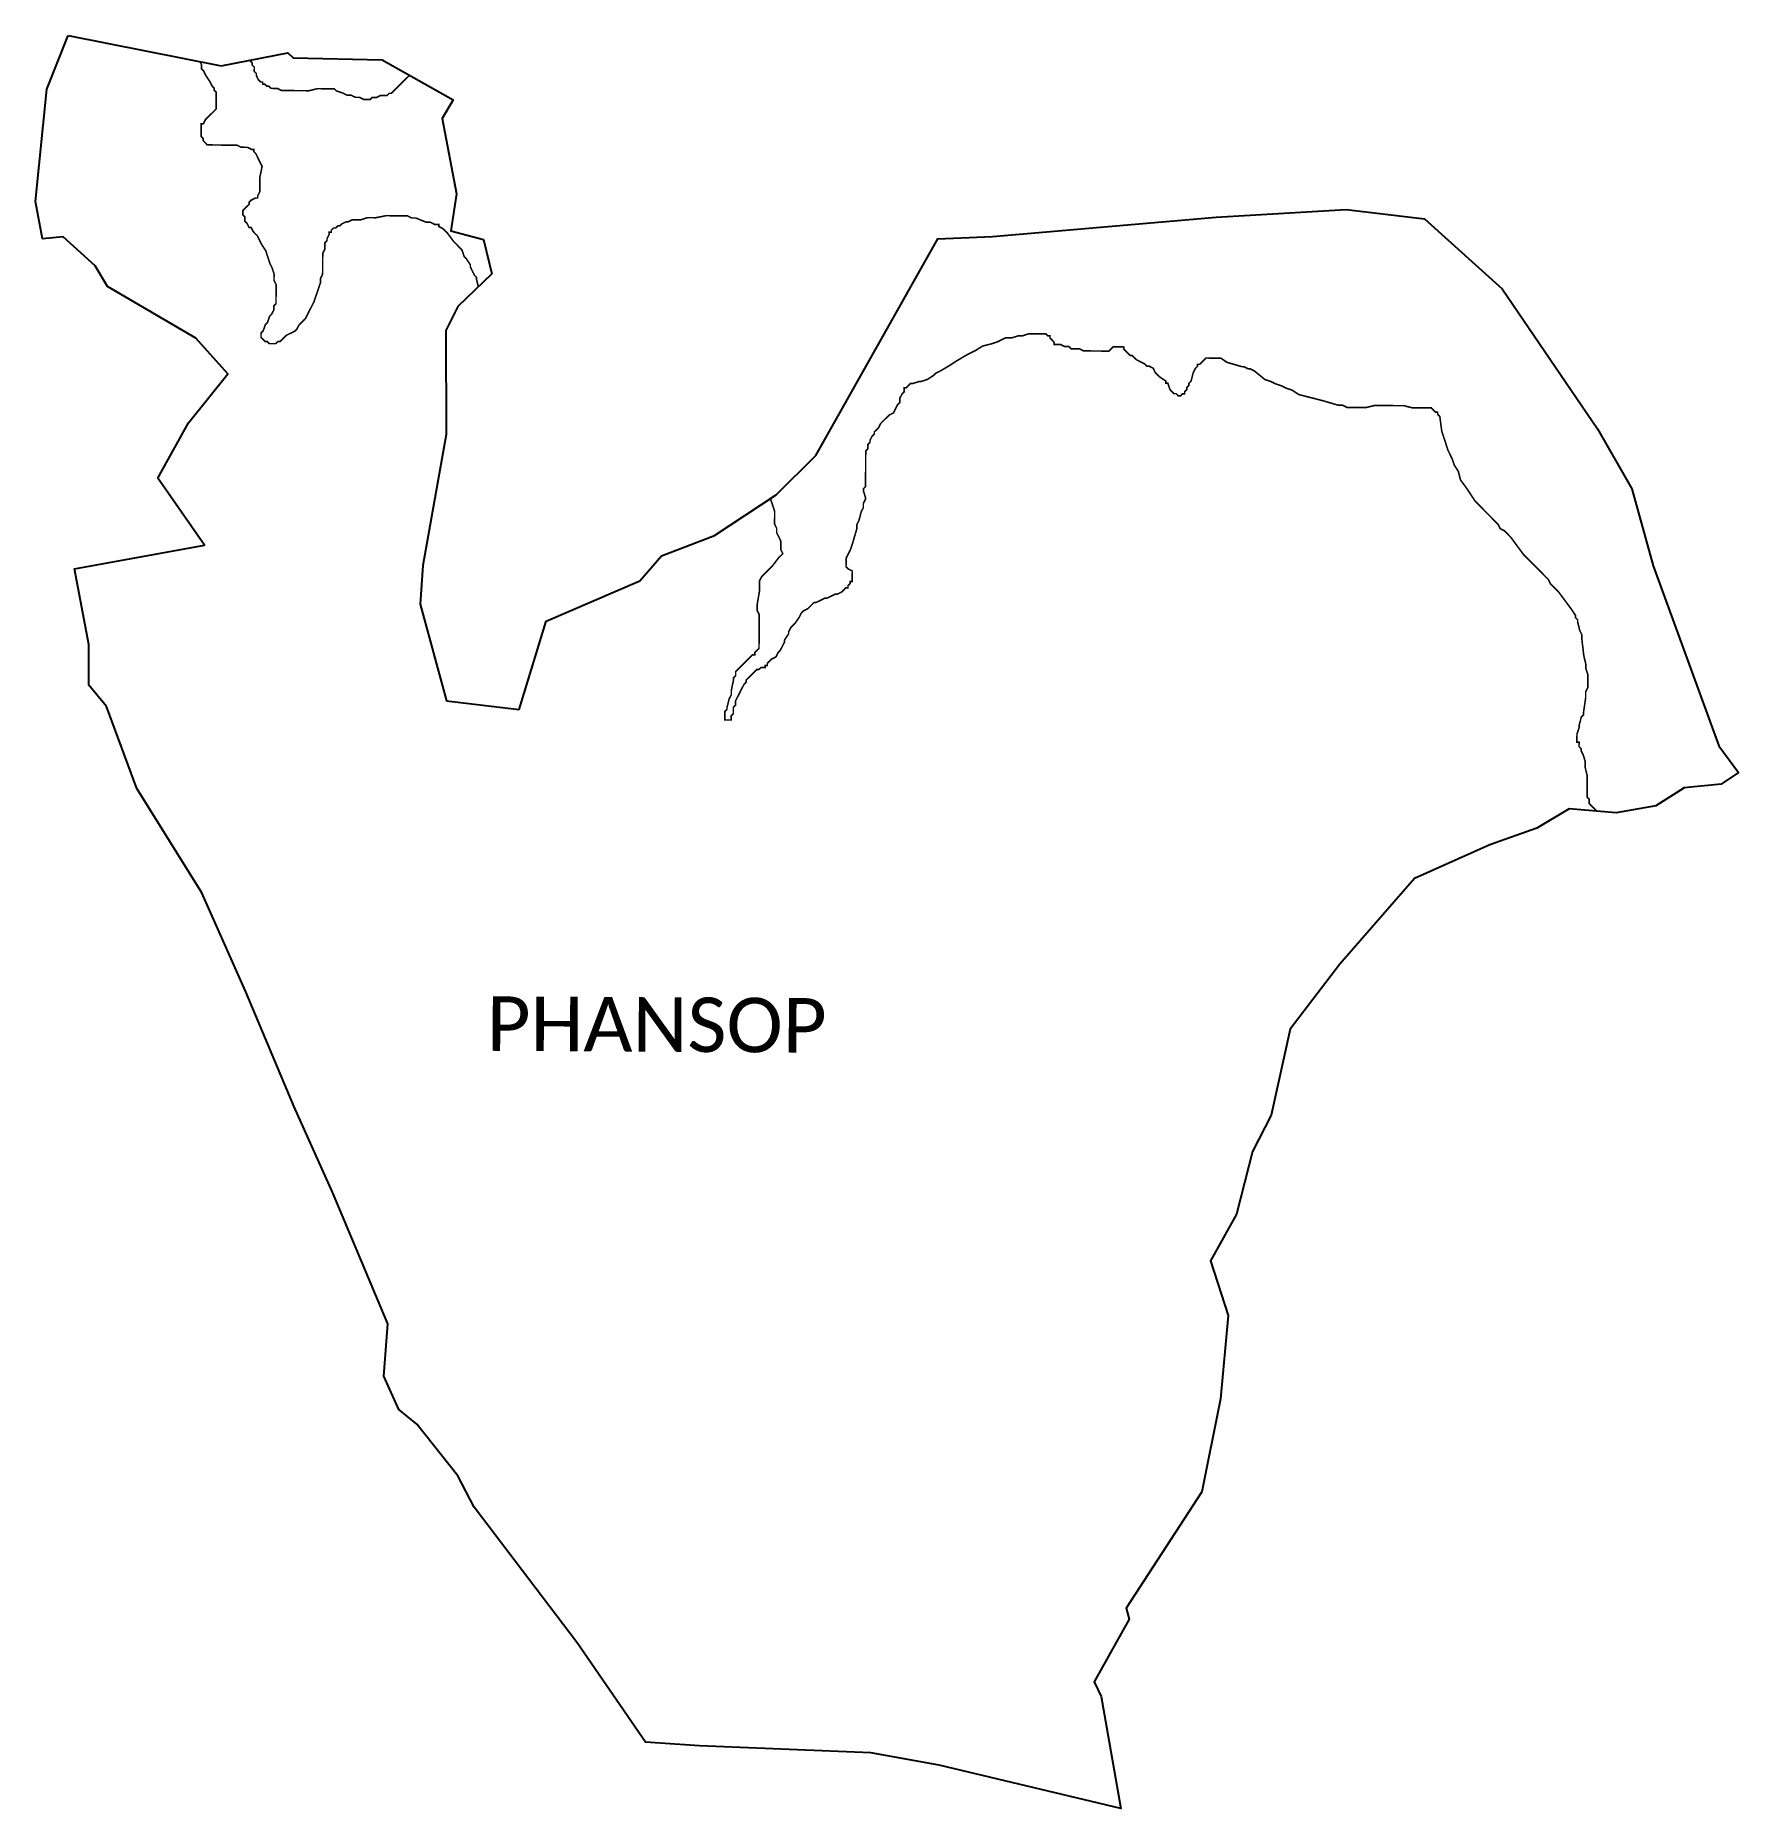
# Model space of a CAD drawing. Header units: metres. Extents: x 318782 to 322033, y 1873005 to 1876390.
import ezdxf

# ---------------------------------------------------------------- set-up
doc = ezdxf.new("R2010")
doc.units = ezdxf.units.M
doc.layers.add('ddddd', color=7, linetype='Continuous')
doc.layers.add('HAZARDS LINE', color=1, linetype='Continuous')
doc.styles.get("Standard").update_dxf_attribs({"font": 'simplex.shx'})

msp = doc.modelspace()

# ---------------------------------------------------------------- linework, layer by layer
at = {"color": 3, "true_color": 0x00ff00, "flags": 128}
msp.add_lwpolyline([(319566.4, 1875119.7), (319705.2, 1875103.2)], dxfattribs=at)
at = {"layer": 'ddddd', "color": 3, "true_color": 0x00ff00}
for points in [[(319705.2, 1875103.2, 0), (319757.1, 1875271.4, 0), (319935.9, 1875348.4, 0), (319977, 1875396.1, 0), (320078, 1875435, 0), (320195.9, 1875512.9, 0), (320271.3, 1875588, 0), (320504.5, 1876001.3, 0), (320608.9, 1876005.6, 0), (321035.3, 1876042.5, 0), (321283.9, 1876057.5, 0), (321433.4, 1876039.5, 0), (321581.2, 1875906, 0), (321763.1, 1875638.5, 0), (321828.8, 1875524.1, 0), (321869.6, 1875377.4, 0), (321994.7, 1875033.9, 0), (322032.6, 1874983.1, 0), (321999.4, 1874960.6, 0), (321928.9, 1874953.7, 0), (321874.5, 1874919.4, 0), (321799.2, 1874905.8, 0), (321709.4, 1874913.6, 0), (321647.6, 1874876.7, 0), (321558.2, 1874844.6, 0), (321414.4, 1874780.4, 0), (321271.4, 1874616.7, 0), (321177, 1874493.1, 0), (321140.4, 1874328.6, 0), (321105.2, 1874259.7, 0), (321074.6, 1874140, 0), (321024.7, 1874050.8, 0), (321058.3, 1873946.7, 0), (321044, 1873787.3, 0), (321008.2, 1873609.8, 0), (320864, 1873387.9, 0), (320869.8, 1873366.6, 0), (320802.6, 1873247.2, 0), (320816.3, 1873219.2, 0), (320853.8, 1873005.4, 0), (320507.2, 1873088, 0), (320376.3, 1873111.7, 0), (320049.5, 1873125.2, 0), (319946.4, 1873132.2, 0), (319815.8, 1873321.8, 0), (319619.2, 1873580.8, 0), (319588.1, 1873640.1, 0), (319510.2, 1873739.1, 0), (319475.5, 1873767.2, 0), (319447, 1873830.9, 0), (319454.4, 1873930.2, 0), (319349.2, 1874181.6, 0), (319275.6, 1874345, 0), (319183.7, 1874563.9, 0), (319099.9, 1874753.4, 0), (318975.3, 1874952.3, 0), (318917.6, 1875109.1, 0), (318884.1, 1875149.3, 0), (318883.9, 1875227.4, 0), (318856.9, 1875371.7, 0), (319105, 1875416.7, 0), (319015.7, 1875544.3, 0), (319074, 1875650.2, 0), (319149.4, 1875743.7, 0), (319088.4, 1875812.1, 0), (318919.6, 1875910.5, 0), (318896.1, 1875950.1, 0), (318834.7, 1876005.4, 0), (318795.3, 1876001.5, 0), (318782.1, 1876072.7, 0), (318803.8, 1876286.8, 0), (318844.4, 1876389.6, 0), (318844.4, 1876389.6, 0)], [(318844.4, 1876389.6, 0), (319136.5, 1876331.8, 0), (319263.7, 1876356.3, 0), (319273.9, 1876346.7, 0), (319443.8, 1876343.3, 0), (319579.6, 1876266.4, 0), (319558.3, 1876231, 0), (319585.9, 1876087.2, 0), (319574.8, 1876016.4, 0), (319637.4, 1876000.3, 0), (319652.9, 1875934.5, 0), (319588.5, 1875872.4, 0), (319565.4, 1875826.6, 0), (319565.8, 1875627.9, 0), (319521.6, 1875378.1, 0), (319516.1, 1875304.4, 0), (319566.4, 1875119.7, 0)]]:
    msp.add_polyline3d(points, dxfattribs=at)
at = {"layer": 'HAZARDS LINE', "lineweight": 18, "const_width": 3.02}
for points in [[(319096.1, 1876339.8), (319099.1, 1876333.7), (319099.1, 1876329.7), (319099.1, 1876325.7), (319103.1, 1876321.6), (319107.1, 1876313.5), (319115, 1876301.4), (319119, 1876293.3), (319123, 1876289.3), (319123, 1876285.2), (319127, 1876281.2), (319126.9, 1876269.1), (319126.9, 1876265.1), (319126.9, 1876261.1), (319126.8, 1876257), (319126.8, 1876253), (319126.8, 1876249), (319122.7, 1876245), (319118.7, 1876241), (319110.6, 1876233), (319106.5, 1876229), (319102.4, 1876220.9), (319098.4, 1876221), (319098.4, 1876216.9), (319098.4, 1876212.9), (319098.3, 1876208.9), (319098.3, 1876200.8), (319098.3, 1876196.8), (319102.3, 1876192.8), (319102.2, 1876188.7), (319106.2, 1876184.7), (319110.2, 1876180.6), (319114.3, 1876180.6), (319118.3, 1876180.6), (319126.3, 1876180.5), (319138.4, 1876180.4), (319150.5, 1876180.4), (319158.6, 1876180.3), (319166.6, 1876180.3), (319174.6, 1876176.2), (319182.7, 1876176.1), (319186.7, 1876176.1), (319194.7, 1876172), (319198.8, 1876172), (319198.7, 1876168), (319202.7, 1876163.9), (319206.7, 1876155.8), (319214.7, 1876139.7), (319210.5, 1876119.6), (319210.3, 1876091.4), (319206.3, 1876083.4), (319206.2, 1876079.3), (319202.2, 1876079.4), (319194.1, 1876075.4), (319190.1, 1876071.4), (319190.1, 1876067.4), (319186, 1876063.4), (319181.9, 1876059.4), (319177.9, 1876055.4), (319177.9, 1876051.3), (319177.8, 1876047.3), (319181.8, 1876043.3), (319181.8, 1876039.2), (319181.8, 1876035.2), (319185.8, 1876031.1), (319189.8, 1876023.1), (319193.8, 1876023), (319197.8, 1876015), (319205.8, 1876006.9), (319209.7, 1875998.8), (319213.7, 1875990.7), (319221.7, 1875978.6), (319225.6, 1875966.5), (319229.6, 1875954.4), (319233.6, 1875946.3), (319237.5, 1875934.2), (319237.4, 1875922.1), (319241.4, 1875914), (319241.3, 1875901.9), (319241.3, 1875893.9), (319241.2, 1875885.8), (319241.2, 1875877.8), (319237.1, 1875873.8), (319237.1, 1875865.7), (319233, 1875857.7), (319229, 1875853.7), (319224.9, 1875841.6), (319220.8, 1875837.6), (319216.7, 1875825.6), (319212.7, 1875821.6), (319212.6, 1875817.5), (319212.6, 1875813.5), (319216.6, 1875809.5), (319220.6, 1875805.4), (319224.6, 1875805.4), (319228.6, 1875801.3), (319232.7, 1875801.3), (319236.7, 1875801.3), (319240.7, 1875801.3), (319244.8, 1875805.3), (319248.8, 1875805.2), (319252.8, 1875809.2), (319260.9, 1875817.2), (319269, 1875821.2), (319277.1, 1875825.2), (319281.1, 1875829.2), (319285.2, 1875837.2), (319289.3, 1875841.2), (319297.4, 1875849.2), (319301.5, 1875857.3), (319305.5, 1875865.3), (319309.6, 1875873.3), (319313.7, 1875881.3), (319317.8, 1875893.4), (319321.9, 1875905.4), (319326, 1875917.5), (319326, 1875925.6), (319330.1, 1875933.6), (319330.2, 1875937.6), (319330.2, 1875945.7), (319330.3, 1875961.8), (319330.3, 1875965.8), (319330.4, 1875969.8), (319330.4, 1875973.9), (319334.5, 1875981.9), (319334.5, 1875989.9), (319334.5, 1875994), (319338.6, 1875998), (319338.6, 1876002), (319342.7, 1876010), (319342.7, 1876014), (319346.7, 1876014), (319346.8, 1876018), (319350.8, 1876022), (319354.8, 1876022), (319358.9, 1876026), (319362.9, 1876026), (319367, 1876030), (319375.1, 1876034), (319379.1, 1876033.9), (319387.2, 1876037.9), (319395.2, 1876037.9), (319403.3, 1876037.8), (319415.4, 1876041.8), (319431.5, 1876041.7), (319451.6, 1876045.6), (319471.8, 1876045.4), (319475.8, 1876045.4), (319483.8, 1876045.4), (319487.9, 1876045.3), (319491.9, 1876045.3), (319499.9, 1876041.2), (319508, 1876041.2), (319528, 1876033), (319536.1, 1876033), (319544.1, 1876028.9), (319548.2, 1876028.8), (319552.2, 1876028.8), (319552.2, 1876024.8), (319560.2, 1876020.7), (319564.2, 1876016.7), (319568.2, 1876012.6), (319580.2, 1875996.4), (319588.2, 1875988.3), (319592.2, 1875984.3), (319596.2, 1875980.2), (319600.1, 1875968.1), (319604.1, 1875964.1), (319612.1, 1875951.9), (319612.1, 1875947.9), (319616, 1875939.8), (319620, 1875931.7), (319624, 1875927.7), (319624, 1875923.7), (319627.4, 1875909.8)], [(319496.2, 1876313.7), (319489.5, 1876307.1), (319485.5, 1876303.1), (319481.4, 1876299.1), (319477.4, 1876295.1), (319473.3, 1876291.1), (319469.3, 1876287.1), (319465.2, 1876283.1), (319461.2, 1876279.1), (319457.1, 1876279.1), (319453.1, 1876275.1), (319441, 1876275.2), (319432.9, 1876271.2), (319424.9, 1876271.2), (319420.8, 1876267.2), (319412.8, 1876267.3), (319408.7, 1876267.3), (319400.7, 1876271.4), (319396.7, 1876271.4), (319392.7, 1876271.5), (319384.6, 1876275.5), (319376.6, 1876275.6), (319368.6, 1876279.7), (319356.5, 1876283.8), (319352.5, 1876287.8), (319348.5, 1876287.8), (319344.5, 1876287.9), (319340.4, 1876287.9), (319336.4, 1876287.9), (319332.4, 1876287.9), (319320.3, 1876288), (319304.2, 1876284.1), (319300.1, 1876284.1), (319292.1, 1876284.2), (319288.1, 1876284.2), (319272, 1876284.3), (319259.9, 1876284.4), (319251.8, 1876284.4), (319243.8, 1876288.5), (319231.7, 1876288.6), (319227.7, 1876292.6), (319223.7, 1876292.7), (319219.7, 1876296.7), (319215.7, 1876296.7), (319215.7, 1876300.8), (319211.7, 1876300.8), (319207.7, 1876304.8), (319203.7, 1876312.9), (319203.7, 1876316.9), (319199.7, 1876321), (319199.8, 1876329.1), (319195.8, 1876333.1), (319195.8, 1876337.1), (319191.8, 1876341.2), (319191.1, 1876342.3)], [(320185, 1875505.7), (320185, 1875505.3), (320192.9, 1875481.1), (320192.9, 1875473.1), (320192.8, 1875457), (320196.7, 1875448.9), (320196.7, 1875440.8), (320200.7, 1875432.7), (320204.6, 1875424.7), (320204.6, 1875420.6), (320204.5, 1875408.6), (320208.5, 1875400.5), (320204.5, 1875396.5), (320200.4, 1875392.5), (320188.2, 1875376.5), (320180.1, 1875368.4), (320176.1, 1875364.4), (320172, 1875360.4), (320168, 1875356.4), (320163.9, 1875348.4), (320163.9, 1875344.4), (320163.8, 1875340.4), (320163.8, 1875328.3), (320159.6, 1875304.1), (320159.5, 1875296.1), (320159.5, 1875292.1), (320163.5, 1875284), (320163.4, 1875263.9), (320163.3, 1875259.8), (320163.3, 1875255.8), (320163.2, 1875243.7), (320163.2, 1875235.7), (320163.2, 1875231.6), (320163.1, 1875227.6), (320163.1, 1875223.6), (320163.1, 1875219.6), (320159, 1875215.6), (320155, 1875211.6), (320154.9, 1875207.5), (320150.9, 1875207.6), (320146.9, 1875203.6), (320138.8, 1875195.6), (320134.7, 1875191.5), (320126.6, 1875183.5), (320122.6, 1875179.5), (320118.5, 1875175.5), (320118.5, 1875171.5), (320118.5, 1875167.5), (320114.4, 1875163.5), (320114.4, 1875159.5), (320110.2, 1875139.4), (320110.2, 1875131.3), (320106.1, 1875123.3), (320102, 1875107.2), (320101.9, 1875103.2), (320097.9, 1875099.2), (320097.9, 1875095.1), (320097.8, 1875091.1), (320097.8, 1875087.1), (320097.8, 1875083.1), (320101.8, 1875083), (320105.8, 1875083), (320109.9, 1875083), (320109.9, 1875091), (320114, 1875095), (320114, 1875107.1), (320118.1, 1875111.1), (320118.2, 1875119.2), (320122.2, 1875127.2), (320126.3, 1875135.2), (320134.5, 1875151.3), (320138.5, 1875155.3), (320138.5, 1875159.3), (320142.6, 1875163.3), (320150.7, 1875171.3), (320158.8, 1875179.3), (320162.8, 1875179.3), (320166.9, 1875183.3), (320170.9, 1875183.3), (320174.9, 1875183.2), (320175, 1875187.3), (320179, 1875187.2), (320179, 1875191.3), (320187.1, 1875199.3), (320195.2, 1875203.2), (320199.3, 1875211.3), (320203.3, 1875215.3), (320207.4, 1875223.3), (320211.5, 1875231.3), (320211.5, 1875235.4), (320219.6, 1875247.4), (320219.6, 1875251.4), (320223.7, 1875259.4), (320231.8, 1875267.4), (320240, 1875279.5), (320244, 1875287.5), (320248.1, 1875291.5), (320256.2, 1875295.5), (320260.2, 1875299.5), (320264.3, 1875303.5), (320268.3, 1875307.5), (320272.3, 1875307.5), (320288.5, 1875315.4), (320292.5, 1875315.4), (320308.7, 1875323.3), (320312.7, 1875323.3), (320320.8, 1875327.3), (320324.8, 1875331.3), (320328.9, 1875335.3), (320332.9, 1875335.3), (320332.9, 1875339.3), (320337, 1875343.3), (320337, 1875347.3), (320341, 1875347.3), (320341.1, 1875351.3), (320341.1, 1875355.3), (320341.1, 1875359.4), (320341.1, 1875363.4), (320341.2, 1875367.4), (320333.1, 1875371.5), (320329.1, 1875375.6), (320329.2, 1875379.6), (320329.2, 1875383.6), (320329.2, 1875387.6), (320329.2, 1875391.7), (320337.4, 1875407.7), (320341.5, 1875419.8), (320349.7, 1875447.9), (320349.8, 1875456), (320353.9, 1875464), (320358, 1875480.1), (320362.1, 1875488.1), (320362.1, 1875496.2), (320366.2, 1875504.2), (320366.2, 1875508.2), (320362.3, 1875520.3), (320362.3, 1875524.3), (320366.3, 1875528.3), (320366.5, 1875544.5), (320366.5, 1875552.5), (320366.6, 1875560.6), (320366.7, 1875576.7), (320366.7, 1875584.7), (320366.7, 1875588.7), (320366.8, 1875596.8), (320370.8, 1875600.8), (320370.9, 1875608.9), (320374.9, 1875612.9), (320375, 1875616.9), (320379, 1875624.9), (320383.1, 1875628.9), (320383.1, 1875632.9), (320387.2, 1875636.9), (320391.2, 1875640.9), (320395.3, 1875649), (320411.5, 1875665), (320419.6, 1875669), (320423.7, 1875677), (320427.7, 1875685), (320431.8, 1875689), (320431.8, 1875697.1), (320435.9, 1875705.1), (320440, 1875709.1), (320440, 1875713.1), (320440, 1875717.1), (320444, 1875717.1), (320448.1, 1875721.1), (320452.1, 1875725.1), (320456.2, 1875725.1), (320468.3, 1875729), (320472.3, 1875729), (320484.4, 1875733), (320496.5, 1875740.9), (320500.6, 1875745), (320508.7, 1875748.9), (320528.9, 1875760.9), (320541, 1875768.9), (320561.2, 1875780.8), (320577.4, 1875788.8), (320589.5, 1875796.7), (320605.6, 1875800.7), (320617.7, 1875804.6), (320625.8, 1875808.6), (320633.9, 1875812.6), (320637.9, 1875812.5), (320646, 1875812.5), (320658.1, 1875816.4), (320662.1, 1875816.4), (320666.1, 1875816.4), (320678.2, 1875820.3), (320682.3, 1875820.3), (320686.3, 1875820.3), (320690.3, 1875820.3), (320698.4, 1875820.2), (320702.4, 1875820.2), (320706.4, 1875820.2), (320710.4, 1875820.1), (320714.4, 1875816.1), (320718.5, 1875816.1), (320718.4, 1875812), (320722.4, 1875808), (320726.4, 1875803.9), (320726.4, 1875799.9), (320730.4, 1875799.9), (320738.5, 1875799.8), (320746.5, 1875795.7), (320750.5, 1875795.7), (320754.6, 1875795.7), (320758.6, 1875791.6), (320770.6, 1875791.6), (320774.7, 1875791.5), (320782.7, 1875787.5), (320786.7, 1875787.4), (320790.8, 1875787.4), (320794.8, 1875787.4), (320810.9, 1875787.3), (320818.9, 1875787.2), (320823, 1875787.2), (320827, 1875787.2), (320831, 1875787.2), (320835.1, 1875791.2), (320839.1, 1875795.2), (320843.1, 1875795.1), (320851.2, 1875795.1), (320855.2, 1875795.1), (320859.3, 1875795), (320859.2, 1875791), (320863.2, 1875786.9), (320871.2, 1875778.8), (320875.3, 1875778.8), (320879.3, 1875774.8), (320883.3, 1875770.7), (320899.3, 1875762.6), (320903.3, 1875758.5), (320907.3, 1875758.5), (320915.4, 1875754.4), (320919.3, 1875746.3), (320927.3, 1875738.2), (320939.4, 1875730.1), (320939.3, 1875726.1), (320943.4, 1875726), (320947.3, 1875713.9), (320951.3, 1875709.9), (320955.3, 1875705.8), (320959.3, 1875705.8), (320963.3, 1875701.7), (320967.4, 1875701.7), (320971.4, 1875705.7), (320975.4, 1875705.7), (320975.5, 1875709.7), (320979.5, 1875713.7), (320979.6, 1875717.8), (320983.6, 1875721.8), (320983.6, 1875725.8), (320987.7, 1875729.8), (320991.8, 1875745.9), (320995.9, 1875753.9), (320999.9, 1875757.9), (321000, 1875761.9), (321004, 1875761.9), (321008, 1875765.9), (321012.1, 1875769.9), (321016.1, 1875773.9), (321020.2, 1875773.9), (321024.2, 1875773.8), (321028.2, 1875773.8), (321036.3, 1875773.8), (321040.3, 1875773.7), (321044.3, 1875773.7), (321056.4, 1875765.6), (321084.5, 1875757.4), (321088.5, 1875757.3), (321096.5, 1875753.3), (321100.6, 1875753.2), (321108.6, 1875749.2), (321128.6, 1875732.9), (321140.7, 1875728.8), (321148.7, 1875724.7), (321160.8, 1875720.6), (321168.8, 1875716.6), (321180.8, 1875712.5), (321192.9, 1875704.3), (321208.9, 1875700.2), (321225, 1875696.1), (321241.1, 1875691.9), (321269.2, 1875683.7), (321277.3, 1875683.7), (321285.3, 1875679.6), (321293.4, 1875679.5), (321301.4, 1875679.5), (321305.4, 1875679.4), (321313.5, 1875679.4), (321317.5, 1875679.4), (321321.5, 1875679.3), (321337.7, 1875683.3), (321341.7, 1875683.2), (321345.7, 1875683.2), (321357.8, 1875683.1), (321369.9, 1875683.1), (321377.9, 1875683), (321386, 1875683), (321394, 1875682.9), (321410.1, 1875678.8), (321418.2, 1875678.7), (321422.2, 1875678.7), (321434.3, 1875678.6), (321438.3, 1875678.6), (321442.3, 1875678.6), (321446.4, 1875678.6), (321450.4, 1875674.5), (321454.4, 1875670.4), (321458.4, 1875670.4), (321458.4, 1875666.4), (321462.4, 1875662.3), (321466.2, 1875634.1), (321478.1, 1875597.8), (321482, 1875589.7), (321486, 1875581.7), (321490, 1875569.5), (321497.9, 1875557.4), (321501.9, 1875541.3), (321513.8, 1875525.1), (321521.8, 1875513), (321529.8, 1875500.8), (321537.8, 1875492.7), (321545.8, 1875484.6), (321553.8, 1875476.5), (321573.8, 1875456.3), (321577.8, 1875448.2), (321585.8, 1875444.1), (321597.8, 1875431.9), (321621.7, 1875399.6), (321633.7, 1875387.4), (321641.7, 1875379.3), (321665.8, 1875355), (321669.8, 1875351), (321673.7, 1875342.9), (321681.7, 1875334.8), (321689.7, 1875326.7), (321713.7, 1875294.3), (321721.7, 1875282.2), (321721.6, 1875278.1), (321725.6, 1875274.1), (321725.6, 1875270.1), (321729.5, 1875253.9), (321733.5, 1875245.8), (321733.5, 1875237.8), (321737.3, 1875205.6), (321741.2, 1875189.4), (321741.2, 1875181.4), (321745.1, 1875169.3), (321745.1, 1875165.2), (321745, 1875157.2), (321745, 1875153.2), (321745, 1875149.1), (321744.9, 1875145.1), (321740.9, 1875137.1), (321740.8, 1875129), (321740.8, 1875125), (321736.6, 1875096.8), (321736.6, 1875092.8), (321732.5, 1875088.8), (321728.4, 1875072.7), (321728.4, 1875068.7), (321724.3, 1875056.6), (321724.2, 1875052.6), (321724.2, 1875048.6), (321724.2, 1875044.6), (321724.2, 1875040.5), (321728.2, 1875040.5), (321728.2, 1875036.5), (321728.1, 1875032.5), (321732.1, 1875028.4), (321732.1, 1875024.4), (321736.1, 1875016.3), (321740, 1875004.2), (321740, 1874992.1), (321743.9, 1874976), (321743.8, 1874963.9), (321743.7, 1874955.8), (321743.7, 1874943.8), (321743.6, 1874939.7), (321743.6, 1874935.7), (321747.6, 1874931.7), (321747.6, 1874927.6), (321747.6, 1874923.6), (321751.6, 1874919.5), (321755.6, 1874915.5), (321759.6, 1874911.4), (321761.9, 1874909.1)]]:
    msp.add_lwpolyline(points, dxfattribs=at)

# ---------------------------------------------------------------- texts
at = {"layer": 'ddddd', "insert": (319643.5, 1874555.7), "char_height": 104.042, "attachment_point": 1, "rotation": 359.6762}
msp.add_mtext_dynamic_manual_height_columns('{\\fCalibri|b0|i0|c0|p34;PHANSOP}', width=1755.493, gutter_width=520.2, heights=[0], dxfattribs=at)

doc.saveas('drawing.dxf')
